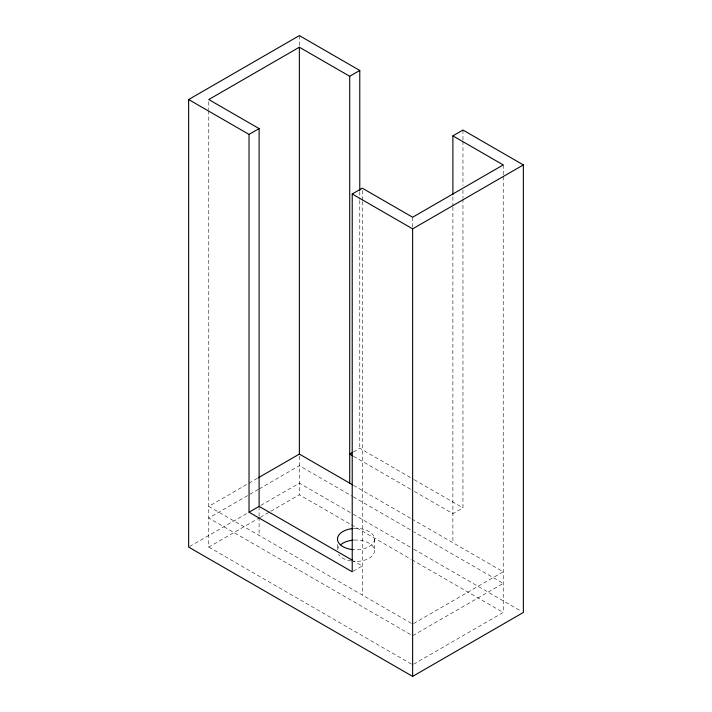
<?xml version="1.0" encoding="UTF-8"?>
<svg xmlns="http://www.w3.org/2000/svg" width="712" height="712" viewBox="0 0 712 712"><rect width="100%" height="100%" fill="white"/><g stroke="black" fill="none" stroke-linecap="round" stroke-linejoin="round"><path stroke-width="0.53" stroke-dasharray="3.56 2.67" d="M257.406 478.313L208.767 506.392L412.631 624.086M258.358 489.384L208.767 518.016L412.631 635.718L503.233 583.404L413.805 531.775M259.319 488.832L299.369 465.71L352.262 496.246M189.597 546.522L248.337 512.613M260.859 505.387L299.369 483.145L352.244 513.672M353.366 451.969L359.774 448.266L413.28 479.158M208.767 110.654L208.767 547.083L259.319 517.9M260.272 517.348L269.803 511.839M270.765 511.287L299.369 494.769L350.34 524.192M353.143 571.255L362.292 565.969L353.695 561.003M462.96 198.942L462.96 507.843L452.894 513.655L411.812 489.936M413.583 623.543L503.233 571.781L411.812 519.004M413.583 664.225L503.233 612.462L503.233 176.033M414.233 479.71L462.96 507.843M353.526 456.285L410.86 489.384M353.526 485.353L410.86 518.452M353.223 496.798L412.844 531.214M353.205 514.224L412.809 548.641M413.77 549.192L521.442 611.359M351.301 524.753L410.922 559.169M411.883 559.721L503.233 612.462M208.767 547.083L412.631 664.777M503.233 164.917L503.233 174.93M462.96 130.047L462.96 140.05M462.96 141.163L462.96 185.61M462.96 190.051L462.96 197.829M452.894 196.975L452.894 205.866M452.894 206.978L452.894 542.722M412.631 217.231L412.631 227.235M374.512 539.091L374.512 550.714M362.292 190.389L362.292 200.392M362.292 201.505L362.292 595.027M359.774 191.59L359.774 199.369M359.774 200.481L359.774 448.266M337.488 544.369L337.488 549.655M299.369 35.6L299.369 46.707M299.369 456.196L299.369 494.769M259.106 506.392L259.106 516.075M259.106 517.152L259.106 535.451M208.767 101.754L208.767 109.541M354.069 528.455A18.512 10.689 0 0 1 374.503 539.367A18.512 10.689 0 0 1 353.099 549.637M354.069 540.088A18.512 10.689 0 0 1 374.503 550.99A18.512 10.689 0 0 1 353.099 561.261M351.212 561.029A18.512 10.689 0 0 1 338.609 554.363M337.559 549.78A18.512 10.689 0 0 1 339.224 546.193"/><path stroke-width="1.07" d="M452.894 194.75L452.894 135.859L462.96 130.047L523.365 164.917L523.365 612.462L412.631 676.4L188.635 547.083L188.635 99.538L299.369 35.6L359.774 70.47L359.774 190.478M359.774 70.47L349.708 76.282L299.369 47.223L208.767 99.538L259.106 128.596L259.106 506.392L352.734 560.451M188.635 99.538L249.04 134.408L259.106 128.596M249.04 134.408L249.04 512.204L352.226 571.781L352.226 193.984L362.292 188.173L412.631 217.231L503.233 164.917L452.894 135.859M352.226 193.984L412.631 228.855L523.365 164.917M258.358 477.761L299.369 454.087L352.573 484.801M249.04 512.204L259.106 506.392M352.458 452.494L349.708 454.087L352.573 455.733M412.631 228.855L412.631 676.4M349.708 76.282L349.708 483.145M299.369 47.223L299.369 454.087M353.099 549.637A18.512 10.689 0 0 1 337.488 539.091A18.512 10.689 0 0 1 353.099 528.535M340.612 544.778A18.512 10.689 0 0 1 353.099 540.159"/></g></svg>
